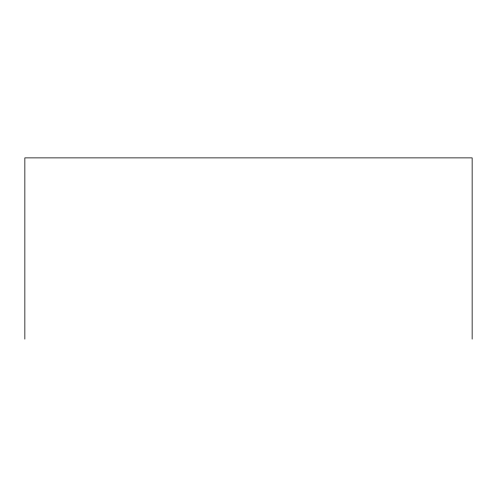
<?xml version="1.0" encoding="UTF-8"?>
<svg xmlns="http://www.w3.org/2000/svg" width="497" height="497" viewBox="0 0 497 497"><rect width="100%" height="100%" fill="white"/><g stroke="black" fill="none" stroke-linecap="round" stroke-linejoin="round"><path stroke-width="0.75" d="M472.15 339.122L472.15 157.878L24.85 157.878L24.85 339.122"/></g></svg>
